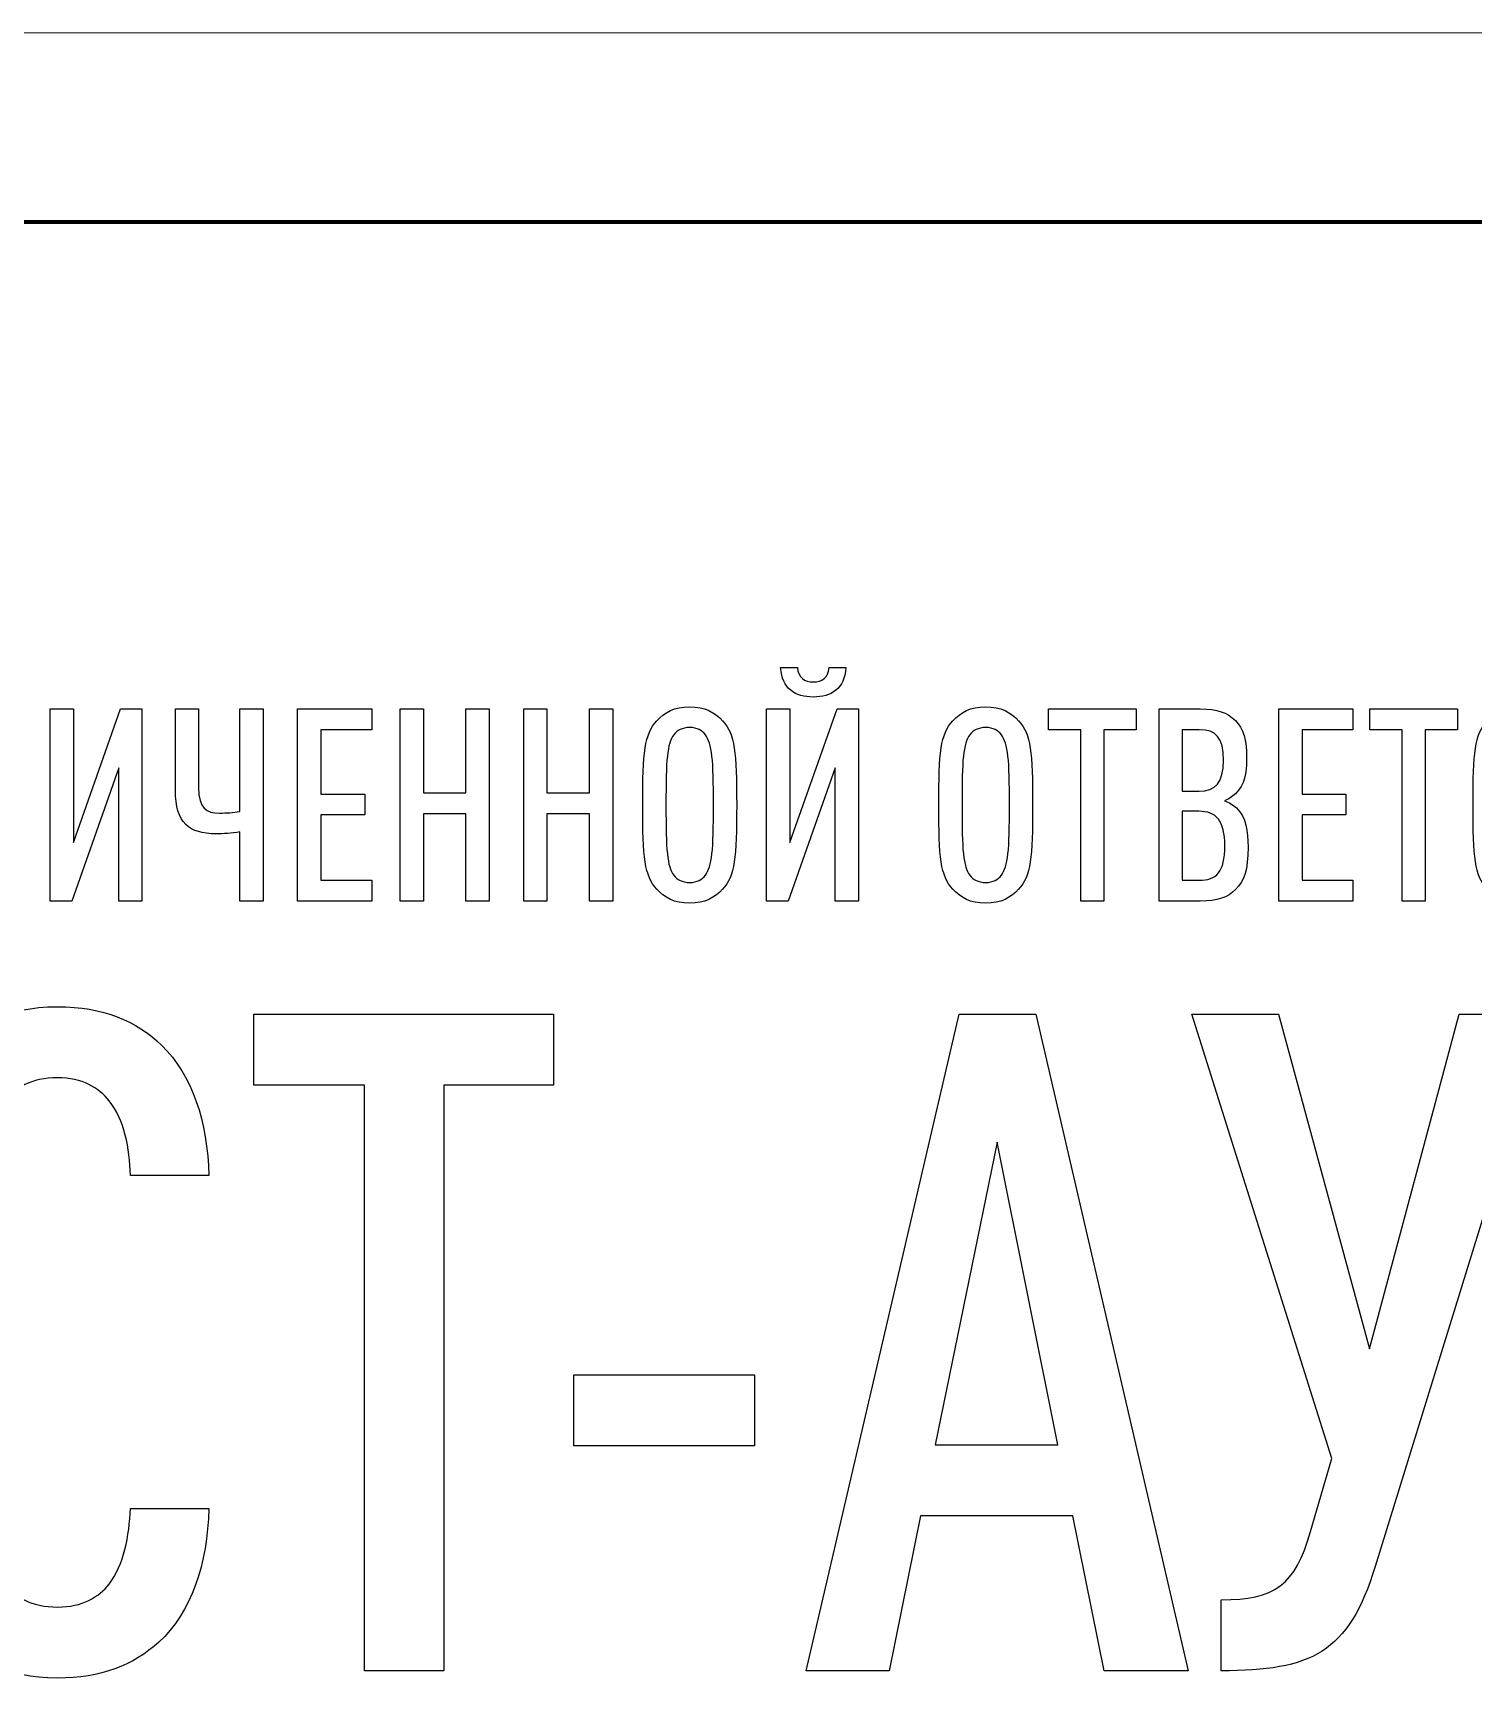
# Model space of a CAD drawing. Header units: millimetres. Extents: x 1642 to 8783, y 1095 to 5441.
# Drawn here: x 2105.84 to 2143.9, y 1432.56 to 1476.03 of the extents above; entities that cross this region are included whole.
import ezdxf

# ---------------------------------------------------------------- set-up
doc = ezdxf.new("R2010")
doc.units = ezdxf.units.MM
doc.layers.add('layer 1', color=7, linetype='Continuous')
doc.layers.add('Основной', color=1, linetype='Continuous', lineweight=60)
doc.layers.add('Размерный', color=4, linetype='Continuous', lineweight=30)

# ---------------------------------------------------------------- blocks, each defined once
blk = doc.blocks.new('Лого')
at = {"layer": 'layer 1', "color": 159}
for points, knots in [([(6.6198, 2.3792), (6.6198, 2.3792), (6.5883, 2.3792), (6.5883, 2.3792), (6.5883, 2.3792), (6.5862, 2.3604), (6.5751, 2.3523), (6.5583, 2.3523), (6.5583, 2.3523), (6.5415, 2.3523), (6.5304, 2.3604), (6.5283, 2.3792), (6.5283, 2.3792), (6.5283, 2.3792), (6.4968, 2.3792), (6.4968, 2.3792), (6.4968, 2.3792), (6.4994, 2.3391), (6.5243, 2.3239), (6.5583, 2.3239), (6.5583, 2.3239), (6.5923, 2.3239), (6.6172, 2.3391), (6.6198, 2.3792)], [0, 0, 0, 0, 0.142857, 0.142857, 0.142857, 0.142857, 0.285714, 0.285714, 0.285714, 0.285714, 0.428571, 0.428571, 0.428571, 0.428571, 0.571429, 0.571429, 0.571429, 0.571429, 0.714286, 0.714286, 0.714286, 0.714286, 1, 1, 1, 1]), ([(5.2946, 1.9399), (5.2946, 1.9399), (5.2946, 2.3015), (5.2946, 2.3015), (5.2946, 2.3015), (5.2946, 2.3015), (5.2545, 2.3015), (5.2545, 2.3015), (5.2545, 2.3015), (5.2545, 2.3015), (5.1656, 2.0501), (5.1656, 2.0501), (5.1656, 2.0501), (5.1656, 2.0501), (5.1656, 2.3015), (5.1656, 2.3015), (5.1656, 2.3015), (5.1656, 2.3015), (5.1219, 2.3015), (5.1219, 2.3015), (5.1219, 2.3015), (5.1219, 2.3015), (5.1219, 1.9399), (5.1219, 1.9399), (5.1219, 1.9399), (5.1219, 1.9399), (5.1625, 1.9399), (5.1625, 1.9399), (5.1625, 1.9399), (5.1625, 1.9399), (5.2509, 2.1908), (5.2509, 2.1908), (5.2509, 2.1908), (5.2509, 2.1908), (5.2509, 1.9399), (5.2509, 1.9399), (5.2509, 1.9399), (5.2509, 1.9399), (5.2946, 1.9399), (5.2946, 1.9399)], [0, 0, 0, 0, 0.090909, 0.090909, 0.090909, 0.090909, 0.181818, 0.181818, 0.181818, 0.181818, 0.272727, 0.272727, 0.272727, 0.272727, 0.363636, 0.363636, 0.363636, 0.363636, 0.454545, 0.454545, 0.454545, 0.454545, 0.545455, 0.545455, 0.545455, 0.545455, 0.636364, 0.636364, 0.636364, 0.636364, 0.727273, 0.727273, 0.727273, 0.727273, 0.818182, 0.818182, 0.818182, 0.818182, 1, 1, 1, 1]), ([(5.5227, 1.9399), (5.5227, 1.9399), (5.5227, 2.3015), (5.5227, 2.3015), (5.5227, 2.3015), (5.5227, 2.3015), (5.479, 2.3015), (5.479, 2.3015), (5.479, 2.3015), (5.479, 2.3015), (5.479, 2.1085), (5.479, 2.1085), (5.479, 2.1085), (5.4658, 2.1065), (5.4546, 2.1055), (5.4404, 2.1055), (5.4404, 2.1055), (5.4165, 2.1055), (5.4013, 2.1141), (5.4013, 2.1532), (5.4013, 2.1532), (5.4013, 2.1532), (5.4013, 2.3015), (5.4013, 2.3015), (5.4013, 2.3015), (5.4013, 2.3015), (5.3576, 2.3015), (5.3576, 2.3015), (5.3576, 2.3015), (5.3576, 2.3015), (5.3576, 2.1486), (5.3576, 2.1486), (5.3576, 2.1486), (5.3576, 2.0867), (5.384, 2.0664), (5.4338, 2.0664), (5.4338, 2.0664), (5.4485, 2.0664), (5.4627, 2.0674), (5.479, 2.0699), (5.479, 2.0699), (5.479, 2.0699), (5.479, 1.9399), (5.479, 1.9399), (5.479, 1.9399), (5.479, 1.9399), (5.5227, 1.9399), (5.5227, 1.9399)], [0, 0, 0, 0, 0.076923, 0.076923, 0.076923, 0.076923, 0.153846, 0.153846, 0.153846, 0.153846, 0.230769, 0.230769, 0.230769, 0.230769, 0.307692, 0.307692, 0.307692, 0.307692, 0.384615, 0.384615, 0.384615, 0.384615, 0.461538, 0.461538, 0.461538, 0.461538, 0.538462, 0.538462, 0.538462, 0.538462, 0.615385, 0.615385, 0.615385, 0.615385, 0.692308, 0.692308, 0.692308, 0.692308, 0.769231, 0.769231, 0.769231, 0.769231, 0.846154, 0.846154, 0.846154, 0.846154, 1, 1, 1, 1]), ([(5.7273, 1.9399), (5.7273, 1.9399), (5.7273, 1.979), (5.7273, 1.979), (5.7273, 1.979), (5.7273, 1.979), (5.6314, 1.979), (5.6314, 1.979), (5.6314, 1.979), (5.6314, 1.979), (5.6314, 2.1019), (5.6314, 2.1019), (5.6314, 2.1019), (5.6314, 2.1019), (5.7141, 2.1019), (5.7141, 2.1019), (5.7141, 2.1019), (5.7141, 2.1019), (5.7141, 2.141), (5.7141, 2.141), (5.7141, 2.141), (5.7141, 2.141), (5.6314, 2.141), (5.6314, 2.141), (5.6314, 2.141), (5.6314, 2.141), (5.6314, 2.2624), (5.6314, 2.2624), (5.6314, 2.2624), (5.6314, 2.2624), (5.7273, 2.2624), (5.7273, 2.2624), (5.7273, 2.2624), (5.7273, 2.2624), (5.7273, 2.3015), (5.7273, 2.3015), (5.7273, 2.3015), (5.7273, 2.3015), (5.5877, 2.3015), (5.5877, 2.3015), (5.5877, 2.3015), (5.5877, 2.3015), (5.5877, 1.9399), (5.5877, 1.9399), (5.5877, 1.9399), (5.5877, 1.9399), (5.7273, 1.9399), (5.7273, 1.9399)], [0, 0, 0, 0, 0.076923, 0.076923, 0.076923, 0.076923, 0.153846, 0.153846, 0.153846, 0.153846, 0.230769, 0.230769, 0.230769, 0.230769, 0.307692, 0.307692, 0.307692, 0.307692, 0.384615, 0.384615, 0.384615, 0.384615, 0.461538, 0.461538, 0.461538, 0.461538, 0.538462, 0.538462, 0.538462, 0.538462, 0.615385, 0.615385, 0.615385, 0.615385, 0.692308, 0.692308, 0.692308, 0.692308, 0.769231, 0.769231, 0.769231, 0.769231, 0.846154, 0.846154, 0.846154, 0.846154, 1, 1, 1, 1]), ([(5.9483, 1.9399), (5.9483, 1.9399), (5.9483, 2.3015), (5.9483, 2.3015), (5.9483, 2.3015), (5.9483, 2.3015), (5.9046, 2.3015), (5.9046, 2.3015), (5.9046, 2.3015), (5.9046, 2.3015), (5.9046, 2.1436), (5.9046, 2.1436), (5.9046, 2.1436), (5.9046, 2.1436), (5.8244, 2.1436), (5.8244, 2.1436), (5.8244, 2.1436), (5.8244, 2.1436), (5.8244, 2.3015), (5.8244, 2.3015), (5.8244, 2.3015), (5.8244, 2.3015), (5.7807, 2.3015), (5.7807, 2.3015), (5.7807, 2.3015), (5.7807, 2.3015), (5.7807, 1.9399), (5.7807, 1.9399), (5.7807, 1.9399), (5.7807, 1.9399), (5.8244, 1.9399), (5.8244, 1.9399), (5.8244, 1.9399), (5.8244, 1.9399), (5.8244, 2.1039), (5.8244, 2.1039), (5.8244, 2.1039), (5.8244, 2.1039), (5.9046, 2.1039), (5.9046, 2.1039), (5.9046, 2.1039), (5.9046, 2.1039), (5.9046, 1.9399), (5.9046, 1.9399), (5.9046, 1.9399), (5.9046, 1.9399), (5.9483, 1.9399), (5.9483, 1.9399)], [0, 0, 0, 0, 0.076923, 0.076923, 0.076923, 0.076923, 0.153846, 0.153846, 0.153846, 0.153846, 0.230769, 0.230769, 0.230769, 0.230769, 0.307692, 0.307692, 0.307692, 0.307692, 0.384615, 0.384615, 0.384615, 0.384615, 0.461538, 0.461538, 0.461538, 0.461538, 0.538462, 0.538462, 0.538462, 0.538462, 0.615385, 0.615385, 0.615385, 0.615385, 0.692308, 0.692308, 0.692308, 0.692308, 0.769231, 0.769231, 0.769231, 0.769231, 0.846154, 0.846154, 0.846154, 0.846154, 1, 1, 1, 1]), ([(6.1809, 1.9399), (6.1809, 1.9399), (6.1809, 2.3015), (6.1809, 2.3015), (6.1809, 2.3015), (6.1809, 2.3015), (6.1372, 2.3015), (6.1372, 2.3015), (6.1372, 2.3015), (6.1372, 2.3015), (6.1372, 2.1436), (6.1372, 2.1436), (6.1372, 2.1436), (6.1372, 2.1436), (6.057, 2.1436), (6.057, 2.1436), (6.057, 2.1436), (6.057, 2.1436), (6.057, 2.3015), (6.057, 2.3015), (6.057, 2.3015), (6.057, 2.3015), (6.0133, 2.3015), (6.0133, 2.3015), (6.0133, 2.3015), (6.0133, 2.3015), (6.0133, 1.9399), (6.0133, 1.9399), (6.0133, 1.9399), (6.0133, 1.9399), (6.057, 1.9399), (6.057, 1.9399), (6.057, 1.9399), (6.057, 1.9399), (6.057, 2.1039), (6.057, 2.1039), (6.057, 2.1039), (6.057, 2.1039), (6.1372, 2.1039), (6.1372, 2.1039), (6.1372, 2.1039), (6.1372, 2.1039), (6.1372, 1.9399), (6.1372, 1.9399), (6.1372, 1.9399), (6.1372, 1.9399), (6.1809, 1.9399), (6.1809, 1.9399)], [0, 0, 0, 0, 0.076923, 0.076923, 0.076923, 0.076923, 0.153846, 0.153846, 0.153846, 0.153846, 0.230769, 0.230769, 0.230769, 0.230769, 0.307692, 0.307692, 0.307692, 0.307692, 0.384615, 0.384615, 0.384615, 0.384615, 0.461538, 0.461538, 0.461538, 0.461538, 0.538462, 0.538462, 0.538462, 0.538462, 0.615385, 0.615385, 0.615385, 0.615385, 0.692308, 0.692308, 0.692308, 0.692308, 0.769231, 0.769231, 0.769231, 0.769231, 0.846154, 0.846154, 0.846154, 0.846154, 1, 1, 1, 1]), ([(6.4141, 2.1207), (6.4141, 2.2208), (6.411, 2.2533), (6.3877, 2.2792), (6.3877, 2.2792), (6.3734, 2.2949), (6.3541, 2.3056), (6.3257, 2.3056), (6.3257, 2.3056), (6.2972, 2.3056), (6.2779, 2.2949), (6.2637, 2.2792), (6.2637, 2.2792), (6.2404, 2.2533), (6.2373, 2.2208), (6.2373, 2.1207), (6.2373, 2.1207), (6.2373, 2.0206), (6.2404, 1.9881), (6.2637, 1.9622), (6.2637, 1.9622), (6.2779, 1.9465), (6.2972, 1.9358), (6.3257, 1.9358), (6.3257, 1.9358), (6.3541, 1.9358), (6.3734, 1.9465), (6.3877, 1.9622), (6.3877, 1.9622), (6.411, 1.9881), (6.4141, 2.0206), (6.4141, 2.1207)], [0, 0, 0, 0, 0.111111, 0.111111, 0.111111, 0.111111, 0.222222, 0.222222, 0.222222, 0.222222, 0.333333, 0.333333, 0.333333, 0.333333, 0.444444, 0.444444, 0.444444, 0.444444, 0.555556, 0.555556, 0.555556, 0.555556, 0.666667, 0.666667, 0.666667, 0.666667, 0.777778, 0.777778, 0.777778, 0.777778, 1, 1, 1, 1]), ([(6.6431, 1.9399), (6.6431, 1.9399), (6.6431, 2.3015), (6.6431, 2.3015), (6.6431, 2.3015), (6.6431, 2.3015), (6.603, 2.3015), (6.603, 2.3015), (6.603, 2.3015), (6.603, 2.3015), (6.5141, 2.0501), (6.5141, 2.0501), (6.5141, 2.0501), (6.5141, 2.0501), (6.5141, 2.3015), (6.5141, 2.3015), (6.5141, 2.3015), (6.5141, 2.3015), (6.4704, 2.3015), (6.4704, 2.3015), (6.4704, 2.3015), (6.4704, 2.3015), (6.4704, 1.9399), (6.4704, 1.9399), (6.4704, 1.9399), (6.4704, 1.9399), (6.5111, 1.9399), (6.5111, 1.9399), (6.5111, 1.9399), (6.5111, 1.9399), (6.5994, 2.1908), (6.5994, 2.1908), (6.5994, 2.1908), (6.5994, 2.1908), (6.5994, 1.9399), (6.5994, 1.9399), (6.5994, 1.9399), (6.5994, 1.9399), (6.6431, 1.9399), (6.6431, 1.9399)], [0, 0, 0, 0, 0.090909, 0.090909, 0.090909, 0.090909, 0.181818, 0.181818, 0.181818, 0.181818, 0.272727, 0.272727, 0.272727, 0.272727, 0.363636, 0.363636, 0.363636, 0.363636, 0.454545, 0.454545, 0.454545, 0.454545, 0.545455, 0.545455, 0.545455, 0.545455, 0.636364, 0.636364, 0.636364, 0.636364, 0.727273, 0.727273, 0.727273, 0.727273, 0.818182, 0.818182, 0.818182, 0.818182, 1, 1, 1, 1]), ([(6.9712, 2.1207), (6.9712, 2.2208), (6.9682, 2.2533), (6.9448, 2.2792), (6.9448, 2.2792), (6.9306, 2.2949), (6.9113, 2.3056), (6.8829, 2.3056), (6.8829, 2.3056), (6.8544, 2.3056), (6.8351, 2.2949), (6.8209, 2.2792), (6.8209, 2.2792), (6.7975, 2.2533), (6.7945, 2.2208), (6.7945, 2.1207), (6.7945, 2.1207), (6.7945, 2.0206), (6.7975, 1.9881), (6.8209, 1.9622), (6.8209, 1.9622), (6.8351, 1.9465), (6.8544, 1.9358), (6.8829, 1.9358), (6.8829, 1.9358), (6.9113, 1.9358), (6.9306, 1.9465), (6.9448, 1.9622), (6.9448, 1.9622), (6.9682, 1.9881), (6.9712, 2.0206), (6.9712, 2.1207)], [0, 0, 0, 0, 0.111111, 0.111111, 0.111111, 0.111111, 0.222222, 0.222222, 0.222222, 0.222222, 0.333333, 0.333333, 0.333333, 0.333333, 0.444444, 0.444444, 0.444444, 0.444444, 0.555556, 0.555556, 0.555556, 0.555556, 0.666667, 0.666667, 0.666667, 0.666667, 0.777778, 0.777778, 0.777778, 0.777778, 1, 1, 1, 1]), ([(7.1658, 2.2624), (7.1658, 2.2624), (7.1658, 2.3015), (7.1658, 2.3015), (7.1658, 2.3015), (7.1658, 2.3015), (7.0007, 2.3015), (7.0007, 2.3015), (7.0007, 2.3015), (7.0007, 2.3015), (7.0007, 2.2624), (7.0007, 2.2624), (7.0007, 2.2624), (7.0007, 2.2624), (7.0617, 2.2624), (7.0617, 2.2624), (7.0617, 2.2624), (7.0617, 2.2624), (7.0617, 1.9399), (7.0617, 1.9399), (7.0617, 1.9399), (7.0617, 1.9399), (7.1053, 1.9399), (7.1053, 1.9399), (7.1053, 1.9399), (7.1053, 1.9399), (7.1053, 2.2624), (7.1053, 2.2624), (7.1053, 2.2624), (7.1053, 2.2624), (7.1658, 2.2624), (7.1658, 2.2624)], [0, 0, 0, 0, 0.111111, 0.111111, 0.111111, 0.111111, 0.222222, 0.222222, 0.222222, 0.222222, 0.333333, 0.333333, 0.333333, 0.333333, 0.444444, 0.444444, 0.444444, 0.444444, 0.555556, 0.555556, 0.555556, 0.555556, 0.666667, 0.666667, 0.666667, 0.666667, 0.777778, 0.777778, 0.777778, 0.777778, 1, 1, 1, 1]), ([(7.3766, 2.0415), (7.3766, 2.0725), (7.3735, 2.0968), (7.3547, 2.1151), (7.3547, 2.1151), (7.3486, 2.1207), (7.3405, 2.1258), (7.3324, 2.1283), (7.3324, 2.1283), (7.3395, 2.1314), (7.3466, 2.1359), (7.3527, 2.142), (7.3527, 2.142), (7.3705, 2.1593), (7.374, 2.1806), (7.374, 2.2065), (7.374, 2.2065), (7.374, 2.2457), (7.3684, 2.2634), (7.3527, 2.2797), (7.3527, 2.2797), (7.338, 2.2949), (7.3187, 2.3015), (7.2867, 2.3015), (7.2867, 2.3015), (7.2867, 2.3015), (7.209, 2.3015), (7.209, 2.3015), (7.209, 2.3015), (7.209, 2.3015), (7.209, 1.9399), (7.209, 1.9399), (7.209, 1.9399), (7.209, 1.9399), (7.2867, 1.9399), (7.2867, 1.9399), (7.2867, 1.9399), (7.3187, 1.9399), (7.3385, 1.9465), (7.3532, 1.9617), (7.3532, 1.9617), (7.3695, 1.9785), (7.3766, 1.9978), (7.3766, 2.0415)], [0, 0, 0, 0, 0.083333, 0.083333, 0.083333, 0.083333, 0.166667, 0.166667, 0.166667, 0.166667, 0.25, 0.25, 0.25, 0.25, 0.333333, 0.333333, 0.333333, 0.333333, 0.416667, 0.416667, 0.416667, 0.416667, 0.5, 0.5, 0.5, 0.5, 0.583333, 0.583333, 0.583333, 0.583333, 0.666667, 0.666667, 0.666667, 0.666667, 0.75, 0.75, 0.75, 0.75, 0.833333, 0.833333, 0.833333, 0.833333, 1, 1, 1, 1]), ([(7.5741, 1.9399), (7.5741, 1.9399), (7.5741, 1.979), (7.5741, 1.979), (7.5741, 1.979), (7.5741, 1.979), (7.4782, 1.979), (7.4782, 1.979), (7.4782, 1.979), (7.4782, 1.979), (7.4782, 2.1019), (7.4782, 2.1019), (7.4782, 2.1019), (7.4782, 2.1019), (7.5609, 2.1019), (7.5609, 2.1019), (7.5609, 2.1019), (7.5609, 2.1019), (7.5609, 2.141), (7.5609, 2.141), (7.5609, 2.141), (7.5609, 2.141), (7.4782, 2.141), (7.4782, 2.141), (7.4782, 2.141), (7.4782, 2.141), (7.4782, 2.2624), (7.4782, 2.2624), (7.4782, 2.2624), (7.4782, 2.2624), (7.5741, 2.2624), (7.5741, 2.2624), (7.5741, 2.2624), (7.5741, 2.2624), (7.5741, 2.3015), (7.5741, 2.3015), (7.5741, 2.3015), (7.5741, 2.3015), (7.4345, 2.3015), (7.4345, 2.3015), (7.4345, 2.3015), (7.4345, 2.3015), (7.4345, 1.9399), (7.4345, 1.9399), (7.4345, 1.9399), (7.4345, 1.9399), (7.5741, 1.9399), (7.5741, 1.9399)], [0, 0, 0, 0, 0.076923, 0.076923, 0.076923, 0.076923, 0.153846, 0.153846, 0.153846, 0.153846, 0.230769, 0.230769, 0.230769, 0.230769, 0.307692, 0.307692, 0.307692, 0.307692, 0.384615, 0.384615, 0.384615, 0.384615, 0.461538, 0.461538, 0.461538, 0.461538, 0.538462, 0.538462, 0.538462, 0.538462, 0.615385, 0.615385, 0.615385, 0.615385, 0.692308, 0.692308, 0.692308, 0.692308, 0.769231, 0.769231, 0.769231, 0.769231, 0.846154, 0.846154, 0.846154, 0.846154, 1, 1, 1, 1]), ([(7.7707, 2.2624), (7.7707, 2.2624), (7.7707, 2.3015), (7.7707, 2.3015), (7.7707, 2.3015), (7.7707, 2.3015), (7.6056, 2.3015), (7.6056, 2.3015), (7.6056, 2.3015), (7.6056, 2.3015), (7.6056, 2.2624), (7.6056, 2.2624), (7.6056, 2.2624), (7.6056, 2.2624), (7.6666, 2.2624), (7.6666, 2.2624), (7.6666, 2.2624), (7.6666, 2.2624), (7.6666, 1.9399), (7.6666, 1.9399), (7.6666, 1.9399), (7.6666, 1.9399), (7.7103, 1.9399), (7.7103, 1.9399), (7.7103, 1.9399), (7.7103, 1.9399), (7.7103, 2.2624), (7.7103, 2.2624), (7.7103, 2.2624), (7.7103, 2.2624), (7.7707, 2.2624), (7.7707, 2.2624)], [0, 0, 0, 0, 0.111111, 0.111111, 0.111111, 0.111111, 0.222222, 0.222222, 0.222222, 0.222222, 0.333333, 0.333333, 0.333333, 0.333333, 0.444444, 0.444444, 0.444444, 0.444444, 0.555556, 0.555556, 0.555556, 0.555556, 0.666667, 0.666667, 0.666667, 0.666667, 0.777778, 0.777778, 0.777778, 0.777778, 1, 1, 1, 1]), ([(7.9719, 2.0293), (7.9719, 2.0293), (7.9287, 2.0293), (7.9287, 2.0293), (7.9287, 2.0293), (7.9282, 2.014), (7.9251, 1.9983), (7.917, 1.9876), (7.917, 1.9876), (7.9114, 1.9805), (7.9023, 1.9749), (7.8886, 1.9749), (7.8886, 1.9749), (7.8743, 1.9749), (7.8647, 1.9805), (7.8586, 1.9886), (7.8586, 1.9886), (7.8459, 2.0059), (7.8439, 2.0349), (7.8439, 2.1207), (7.8439, 2.1207), (7.8439, 2.2065), (7.8459, 2.2355), (7.8586, 2.2528), (7.8586, 2.2528), (7.8647, 2.2609), (7.8743, 2.2665), (7.8886, 2.2665), (7.8886, 2.2665), (7.9023, 2.2665), (7.9114, 2.2609), (7.917, 2.2538), (7.917, 2.2538), (7.9256, 2.2431), (7.9282, 2.2279), (7.9287, 2.2126), (7.9287, 2.2126), (7.9287, 2.2126), (7.9719, 2.2126), (7.9719, 2.2126), (7.9719, 2.2126), (7.9713, 2.2421), (7.9627, 2.268), (7.946, 2.2843), (7.946, 2.2843), (7.9317, 2.298), (7.914, 2.3056), (7.8886, 2.3056), (7.8886, 2.3056), (7.8601, 2.3056), (7.8403, 2.2949), (7.8266, 2.2792), (7.8266, 2.2792), (7.8027, 2.2517), (7.8002, 2.2208), (7.8002, 2.1207), (7.8002, 2.1207), (7.8002, 2.0206), (7.8027, 1.9897), (7.8266, 1.9622), (7.8266, 1.9622), (7.8403, 1.9465), (7.8601, 1.9358), (7.8886, 1.9358), (7.8886, 1.9358), (7.9124, 1.9358), (7.9302, 1.9429), (7.9444, 1.9556), (7.9444, 1.9556), (7.9622, 1.9719), (7.9713, 1.9988), (7.9719, 2.0293)], [0, 0, 0, 0, 0.052632, 0.052632, 0.052632, 0.052632, 0.105263, 0.105263, 0.105263, 0.105263, 0.157895, 0.157895, 0.157895, 0.157895, 0.210526, 0.210526, 0.210526, 0.210526, 0.263158, 0.263158, 0.263158, 0.263158, 0.315789, 0.315789, 0.315789, 0.315789, 0.368421, 0.368421, 0.368421, 0.368421, 0.421053, 0.421053, 0.421053, 0.421053, 0.473684, 0.473684, 0.473684, 0.473684, 0.526316, 0.526316, 0.526316, 0.526316, 0.578947, 0.578947, 0.578947, 0.578947, 0.631579, 0.631579, 0.631579, 0.631579, 0.684211, 0.684211, 0.684211, 0.684211, 0.736842, 0.736842, 0.736842, 0.736842, 0.789474, 0.789474, 0.789474, 0.789474, 0.842105, 0.842105, 0.842105, 0.842105, 0.894737, 0.894737, 0.894737, 0.894737, 1, 1, 1, 1]), ([(6.3704, 2.1207), (6.3704, 2.0349), (6.3678, 2.0059), (6.3551, 1.9886), (6.3551, 1.9886), (6.349, 1.9805), (6.3399, 1.9749), (6.3257, 1.9749), (6.3257, 1.9749), (6.3115, 1.9749), (6.3018, 1.9805), (6.2957, 1.9886), (6.2957, 1.9886), (6.283, 2.0059), (6.281, 2.0349), (6.281, 2.1207), (6.281, 2.1207), (6.281, 2.2065), (6.283, 2.2355), (6.2957, 2.2528), (6.2957, 2.2528), (6.3018, 2.2609), (6.3115, 2.2665), (6.3257, 2.2665), (6.3257, 2.2665), (6.3399, 2.2665), (6.349, 2.2609), (6.3551, 2.2528), (6.3551, 2.2528), (6.3678, 2.2355), (6.3704, 2.2065), (6.3704, 2.1207)], [0, 0, 0, 0, 0.111111, 0.111111, 0.111111, 0.111111, 0.222222, 0.222222, 0.222222, 0.222222, 0.333333, 0.333333, 0.333333, 0.333333, 0.444444, 0.444444, 0.444444, 0.444444, 0.555556, 0.555556, 0.555556, 0.555556, 0.666667, 0.666667, 0.666667, 0.666667, 0.777778, 0.777778, 0.777778, 0.777778, 1, 1, 1, 1]), ([(6.9276, 2.1207), (6.9276, 2.0349), (6.925, 2.0059), (6.9123, 1.9886), (6.9123, 1.9886), (6.9062, 1.9805), (6.8971, 1.9749), (6.8829, 1.9749), (6.8829, 1.9749), (6.8686, 1.9749), (6.859, 1.9805), (6.8529, 1.9886), (6.8529, 1.9886), (6.8402, 2.0059), (6.8382, 2.0349), (6.8382, 2.1207), (6.8382, 2.1207), (6.8382, 2.2065), (6.8402, 2.2355), (6.8529, 2.2528), (6.8529, 2.2528), (6.859, 2.2609), (6.8686, 2.2665), (6.8829, 2.2665), (6.8829, 2.2665), (6.8971, 2.2665), (6.9062, 2.2609), (6.9123, 2.2528), (6.9123, 2.2528), (6.925, 2.2355), (6.9276, 2.2065), (6.9276, 2.1207)], [0, 0, 0, 0, 0.111111, 0.111111, 0.111111, 0.111111, 0.222222, 0.222222, 0.222222, 0.222222, 0.333333, 0.333333, 0.333333, 0.333333, 0.444444, 0.444444, 0.444444, 0.444444, 0.555556, 0.555556, 0.555556, 0.555556, 0.666667, 0.666667, 0.666667, 0.666667, 0.777778, 0.777778, 0.777778, 0.777778, 1, 1, 1, 1]), ([(7.3303, 2.2045), (7.3303, 2.1634), (7.3156, 2.1466), (7.2846, 2.1466), (7.2846, 2.1466), (7.2846, 2.1466), (7.2526, 2.1466), (7.2526, 2.1466), (7.2526, 2.1466), (7.2526, 2.1466), (7.2526, 2.2624), (7.2526, 2.2624), (7.2526, 2.2624), (7.2526, 2.2624), (7.2846, 2.2624), (7.2846, 2.2624), (7.2846, 2.2624), (7.3161, 2.2624), (7.3303, 2.2482), (7.3303, 2.2045)], [0, 0, 0, 0, 0.166667, 0.166667, 0.166667, 0.166667, 0.333333, 0.333333, 0.333333, 0.333333, 0.5, 0.5, 0.5, 0.5, 0.666667, 0.666667, 0.666667, 0.666667, 1, 1, 1, 1]), ([(7.3329, 2.044), (7.3329, 1.9942), (7.3171, 1.979), (7.2841, 1.979), (7.2841, 1.979), (7.2841, 1.979), (7.2526, 1.979), (7.2526, 1.979), (7.2526, 1.979), (7.2526, 1.979), (7.2526, 2.109), (7.2526, 2.109), (7.2526, 2.109), (7.2526, 2.109), (7.2841, 2.109), (7.2841, 2.109), (7.2841, 2.109), (7.3166, 2.109), (7.3329, 2.0907), (7.3329, 2.044)], [0, 0, 0, 0, 0.166667, 0.166667, 0.166667, 0.166667, 0.333333, 0.333333, 0.333333, 0.333333, 0.5, 0.5, 0.5, 0.5, 0.666667, 0.666667, 0.666667, 0.666667, 1, 1, 1, 1]), ([(5.4204, 0.7969), (5.4204, 0.7969), (5.2728, 0.7969), (5.2728, 0.7969), (5.2728, 0.7969), (5.2711, 0.7448), (5.2607, 0.691), (5.2329, 0.6546), (5.2329, 0.6546), (5.2138, 0.6303), (5.1826, 0.6112), (5.1357, 0.6112), (5.1357, 0.6112), (5.0871, 0.6112), (5.0541, 0.6303), (5.0333, 0.658), (5.0333, 0.658), (4.9899, 0.7171), (4.983, 0.816), (4.983, 1.1093), (4.983, 1.1093), (4.983, 1.4026), (4.9899, 1.5015), (5.0333, 1.5606), (5.0333, 1.5606), (5.0541, 1.5883), (5.0871, 1.6074), (5.1357, 1.6074), (5.1357, 1.6074), (5.1826, 1.6074), (5.2138, 1.5883), (5.2329, 1.564), (5.2329, 1.564), (5.2624, 1.5276), (5.2711, 1.4755), (5.2728, 1.4234), (5.2728, 1.4234), (5.2728, 1.4234), (5.4204, 1.4234), (5.4204, 1.4234), (5.4204, 1.4234), (5.4186, 1.5241), (5.3891, 1.6126), (5.3318, 1.6682), (5.3318, 1.6682), (5.2832, 1.715), (5.2225, 1.7411), (5.1357, 1.7411), (5.1357, 1.7411), (5.0385, 1.7411), (4.9708, 1.7046), (4.924, 1.6508), (4.924, 1.6508), (4.8424, 1.5571), (4.8337, 1.4512), (4.8337, 1.1093), (4.8337, 1.1093), (4.8337, 0.7674), (4.8424, 0.6615), (4.924, 0.5678), (4.924, 0.5678), (4.9708, 0.514), (5.0385, 0.4775), (5.1357, 0.4775), (5.1357, 0.4775), (5.2173, 0.4775), (5.278, 0.5018), (5.3266, 0.5452), (5.3266, 0.5452), (5.3874, 0.6008), (5.4186, 0.6928), (5.4204, 0.7969)], [0, 0, 0, 0, 0.052632, 0.052632, 0.052632, 0.052632, 0.105263, 0.105263, 0.105263, 0.105263, 0.157895, 0.157895, 0.157895, 0.157895, 0.210526, 0.210526, 0.210526, 0.210526, 0.263158, 0.263158, 0.263158, 0.263158, 0.315789, 0.315789, 0.315789, 0.315789, 0.368421, 0.368421, 0.368421, 0.368421, 0.421053, 0.421053, 0.421053, 0.421053, 0.473684, 0.473684, 0.473684, 0.473684, 0.526316, 0.526316, 0.526316, 0.526316, 0.578947, 0.578947, 0.578947, 0.578947, 0.631579, 0.631579, 0.631579, 0.631579, 0.684211, 0.684211, 0.684211, 0.684211, 0.736842, 0.736842, 0.736842, 0.736842, 0.789474, 0.789474, 0.789474, 0.789474, 0.842105, 0.842105, 0.842105, 0.842105, 0.894737, 0.894737, 0.894737, 0.894737, 1, 1, 1, 1]), ([(6.0695, 1.5935), (6.0695, 1.5935), (6.0695, 1.7272), (6.0695, 1.7272), (6.0695, 1.7272), (6.0695, 1.7272), (5.5054, 1.7272), (5.5054, 1.7272), (5.5054, 1.7272), (5.5054, 1.7272), (5.5054, 1.5935), (5.5054, 1.5935), (5.5054, 1.5935), (5.5054, 1.5935), (5.7137, 1.5935), (5.7137, 1.5935), (5.7137, 1.5935), (5.7137, 1.5935), (5.7137, 0.4914), (5.7137, 0.4914), (5.7137, 0.4914), (5.7137, 0.4914), (5.8629, 0.4914), (5.8629, 0.4914), (5.8629, 0.4914), (5.8629, 0.4914), (5.8629, 1.5935), (5.8629, 1.5935), (5.8629, 1.5935), (5.8629, 1.5935), (6.0695, 1.5935), (6.0695, 1.5935)], [0, 0, 0, 0, 0.111111, 0.111111, 0.111111, 0.111111, 0.222222, 0.222222, 0.222222, 0.222222, 0.333333, 0.333333, 0.333333, 0.333333, 0.444444, 0.444444, 0.444444, 0.444444, 0.555556, 0.555556, 0.555556, 0.555556, 0.666667, 0.666667, 0.666667, 0.666667, 0.777778, 0.777778, 0.777778, 0.777778, 1, 1, 1, 1]), ([(7.2636, 0.4914), (7.2636, 0.4914), (6.9772, 1.7272), (6.9772, 1.7272), (6.9772, 1.7272), (6.9772, 1.7272), (6.8331, 1.7272), (6.8331, 1.7272), (6.8331, 1.7272), (6.8331, 1.7272), (6.545, 0.4914), (6.545, 0.4914), (6.545, 0.4914), (6.545, 0.4914), (6.7012, 0.4914), (6.7012, 0.4914), (6.7012, 0.4914), (6.7012, 0.4914), (6.7602, 0.783), (6.7602, 0.783), (6.7602, 0.783), (6.7602, 0.783), (7.0466, 0.783), (7.0466, 0.783), (7.0466, 0.783), (7.0466, 0.783), (7.1056, 0.4914), (7.1056, 0.4914), (7.1056, 0.4914), (7.1056, 0.4914), (7.2636, 0.4914), (7.2636, 0.4914)], [0, 0, 0, 0, 0.111111, 0.111111, 0.111111, 0.111111, 0.222222, 0.222222, 0.222222, 0.222222, 0.333333, 0.333333, 0.333333, 0.333333, 0.444444, 0.444444, 0.444444, 0.444444, 0.555556, 0.555556, 0.555556, 0.555556, 0.666667, 0.666667, 0.666667, 0.666667, 0.777778, 0.777778, 0.777778, 0.777778, 1, 1, 1, 1]), ([(7.937, 1.7272), (7.937, 1.7272), (7.7738, 1.7272), (7.7738, 1.7272), (7.7738, 1.7272), (7.7738, 1.7272), (7.6055, 1.0971), (7.6055, 1.0971), (7.6055, 1.0971), (7.6055, 1.0971), (7.4337, 1.7272), (7.4337, 1.7272), (7.4337, 1.7272), (7.4337, 1.7272), (7.2705, 1.7272), (7.2705, 1.7272), (7.2705, 1.7272), (7.2705, 1.7272), (7.5343, 0.8906), (7.5343, 0.8906), (7.5343, 0.8906), (7.5343, 0.8906), (7.4944, 0.7535), (7.4944, 0.7535), (7.4944, 0.7535), (7.4649, 0.6511), (7.4267, 0.6251), (7.326, 0.6251), (7.326, 0.6251), (7.326, 0.6251), (7.326, 0.4914), (7.326, 0.4914), (7.326, 0.4914), (7.4961, 0.4914), (7.5656, 0.5244), (7.6159, 0.6875), (7.6159, 0.6875), (7.6159, 0.6875), (7.937, 1.7272), (7.937, 1.7272)], [0, 0, 0, 0, 0.090909, 0.090909, 0.090909, 0.090909, 0.181818, 0.181818, 0.181818, 0.181818, 0.272727, 0.272727, 0.272727, 0.272727, 0.363636, 0.363636, 0.363636, 0.363636, 0.454545, 0.454545, 0.454545, 0.454545, 0.545455, 0.545455, 0.545455, 0.545455, 0.636364, 0.636364, 0.636364, 0.636364, 0.727273, 0.727273, 0.727273, 0.727273, 0.818182, 0.818182, 0.818182, 0.818182, 1, 1, 1, 1]), ([(7.0188, 0.9166), (7.0188, 0.9166), (6.788, 0.9166), (6.788, 0.9166), (6.788, 0.9166), (6.788, 0.9166), (6.9043, 1.4859), (6.9043, 1.4859), (6.9043, 1.4859), (6.9043, 1.4859), (7.0188, 0.9166), (7.0188, 0.9166)], [0, 0, 0, 0, 0.25, 0.25, 0.25, 0.25, 0.5, 0.5, 0.5, 0.5, 1, 1, 1, 1]), ([(6.4478, 0.9149), (6.4478, 0.9149), (6.4478, 1.0486), (6.4478, 1.0486), (6.4478, 1.0486), (6.4478, 1.0486), (6.1077, 1.0486), (6.1077, 1.0486), (6.1077, 1.0486), (6.1077, 1.0486), (6.1077, 0.9149), (6.1077, 0.9149), (6.1077, 0.9149), (6.1077, 0.9149), (6.4478, 0.9149), (6.4478, 0.9149)], [0, 0, 0, 0, 0.2, 0.2, 0.2, 0.2, 0.4, 0.4, 0.4, 0.4, 0.6, 0.6, 0.6, 0.6, 1, 1, 1, 1])]:
    blk.add_open_spline(points, degree=3, knots=knots, dxfattribs=at)

msp = doc.modelspace()

# ---------------------------------------------------------------- linework, layer by layer
at = {"layer": 'Основной', "color": 7, "lineweight": 70}
msp.add_line((2195.37, 1471.031), (2010.37, 1471.031), dxfattribs=at)
at = {"layer": 'Размерный', "color": 7, "lineweight": 20}
msp.add_line((2200.37, 1476.031), (1990.37, 1476.031), dxfattribs=at)

# ---------------------------------------------------------------- block references
at = {"xscale": 14.03940509185902, "yscale": 14.03940509185902, "zscale": 14.03940509185902}
msp.add_blockref('Лого', (2034.389, 1425.858), dxfattribs=at)

doc.saveas('drawing.dxf')
